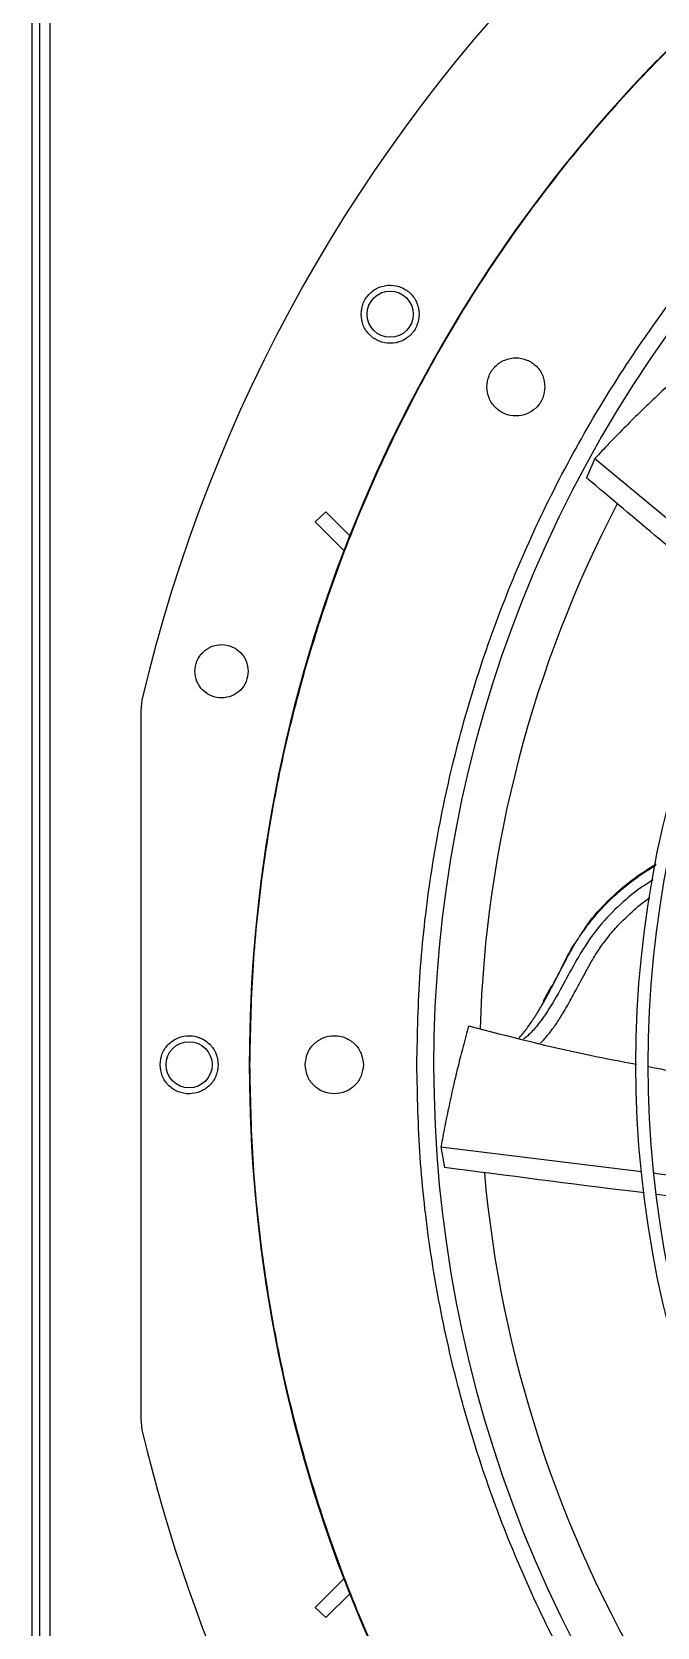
# Model space of a CAD drawing. Header units: inches. Extents: x 1229 to 1453, y -1023 to -720.
# Drawn here: x 1331.63 to 1336.71, y -990.05 to -977.08 of the extents above; entities that cross this region are included whole.
import ezdxf

# ---------------------------------------------------------------- set-up
doc = ezdxf.new("R2010")
doc.units = ezdxf.units.IN
doc.header["$MEASUREMENT"] = 0

msp = doc.modelspace()

# ---------------------------------------------------------------- linework, layer by layer
at = {"color": 18, "linetype": 'Continuous', "lineweight": 25, "true_color": 0x000000}
for p, q in [((1331.6904, -972.0851), (1331.6904, -999.487)), ((1331.7734, -972.161), (1331.7734, -999.411)), ((1331.6274, -975.156), (1331.6274, -994.916)), ((1336.2069, -980.5469), (1336.1393, -980.7053)), ((1336.2069, -980.5469), (1337.4708, -981.5988)), ((1333.9325, -981.0639), (1334.0177, -980.982)), ((1334.1683, -981.2997), (1333.9325, -981.0639)), ((1334.0177, -980.982), (1334.215, -981.1794)), ((1332.5122, -982.5996), (1332.5121, -985.4772)), ((1332.5227, -982.5092), (1332.5122, -982.5996)), ((1335.8544, -984.8362), (1335.7836, -984.9666)), ((1332.5121, -985.4772), (1332.5122, -988.3548)), ((1334.9548, -986.1432), (1334.9836, -986.313)), ((1334.9548, -986.1432), (1336.5848, -986.3446)), ((1332.5122, -988.3548), (1332.5227, -988.4451)), ((1334.1683, -989.6546), (1333.9325, -989.8905)), ((1333.9325, -989.8905), (1334.0177, -989.9723)), ((1334.0177, -989.9723), (1334.215, -989.775))]:
    msp.add_line(p, q, dxfattribs=at)
for centre, radius in [((1345.1106, -985.4772), 11.7126), ((1345.1106, -985.4772), 8.5704), ((1345.1106, -985.4772), 8.472), ((1334.541, -979.3748), 0.1875), ((1332.9059, -985.4772), 0.1875)]:
    msp.add_circle(centre, radius, dxfattribs=at)
for radius, start, end in [(12.9331, 103.26667, 166.73333), (11.7147, 135.79736, 158.46866), (10.2157, 134.36248, 223.03765), (9.8425, 152.39406, 178.29762), (11.7147, 159.09994, 200.90006), (9.8425, 185.11809, 211.02291), (12.9331, 193.26667, 217.16308), (11.7147, 201.53134, 215.54744)]:
    msp.add_arc((1345.1106, -985.4772), radius, start, end, dxfattribs=at)
for points, knots in [([(1333.4011, -985.4772), (1333.4059, -985.2217), (1333.4156, -984.7108), (1333.4936, -983.9477), (1333.6177, -983.1911), (1333.792, -982.4444), (1334.0146, -981.7106), (1334.2847, -980.9929), (1334.6012, -980.2945), (1334.9626, -979.6182), (1335.3675, -978.9671), (1335.8142, -978.3438), (1336.3006, -977.751), (1336.8248, -977.1914), (1337.3845, -976.6672), (1337.9772, -976.1807), (1338.6005, -975.7341), (1339.2517, -975.3292), (1339.9279, -974.9677), (1340.6264, -974.6513), (1341.344, -974.3812), (1342.0778, -974.1586), (1342.8246, -973.9844), (1343.5811, -973.8595), (1344.3442, -973.7844), (1345.1106, -973.7593), (1345.877, -973.7844), (1346.6401, -973.8595), (1347.3967, -973.9844), (1348.1434, -974.1586), (1348.8772, -974.3812), (1349.5949, -974.6513), (1350.2933, -974.9677), (1350.9696, -975.3292), (1351.6207, -975.7341), (1352.244, -976.1807), (1352.8368, -976.6672), (1353.3964, -977.1914), (1353.9206, -977.751), (1354.407, -978.3438), (1354.8537, -978.9671), (1355.2586, -979.6182), (1355.6201, -980.2945), (1355.9365, -980.9929), (1356.2066, -981.7106), (1356.4292, -982.4444), (1356.6035, -983.1911), (1356.7277, -983.9477), (1356.8056, -984.7108), (1356.8153, -985.2217), (1356.8201, -985.4772)], [0, 0, 0, 0, 0.0208333, 0.0416667, 0.0625, 0.0833333, 0.1041667, 0.125, 0.1458333, 0.1666667, 0.1875, 0.2083333, 0.2291667, 0.25, 0.2708333, 0.2916667, 0.3125, 0.3333333, 0.3541667, 0.375, 0.3958333, 0.4166666, 0.4375001, 0.4583333, 0.4791666, 0.5, 0.5208333, 0.5416666, 0.5625, 0.5833333, 0.6041667, 0.625, 0.6458333, 0.6666666, 0.6875, 0.7083333, 0.7291667, 0.75, 0.7708334, 0.7916667, 0.8125, 0.8333334, 0.8541666, 0.875, 0.8958333, 0.9166667, 0.9375, 0.9583333, 0.9791667, 1, 1, 1, 1]), ([(1334.7584, -985.4772), (1334.7637, -985.226), (1334.7742, -984.7237), (1334.8595, -983.9741), (1334.9951, -983.2325), (1335.1854, -982.5029), (1335.4279, -981.7889), (1335.7218, -981.0946), (1336.0652, -980.4232), (1336.4574, -979.7793), (1336.8923, -979.163), (1337.2187, -978.781), (1337.3818, -978.5899)], [0, 0, 0, 0, 0.1, 0.2, 0.3, 0.4, 0.5, 0.6, 0.7000001, 0.8000001, 0.9000001, 1, 1, 1, 1]), ([(1334.3048, -979.3748), (1334.3084, -979.3437), (1334.3156, -979.2815), (1334.3708, -979.2026), (1334.4497, -979.1502), (1334.5432, -979.1324), (1334.6362, -979.1518), (1334.7133, -979.205), (1334.7668, -979.2832), (1334.7738, -979.3442), (1334.7772, -979.3748)], [0, 0, 0, 0, 0.1257103, 0.2514157, 0.3771293, 0.5028585, 0.628581, 0.753079, 0.8763111, 1, 1, 1, 1]), ([(1334.7772, -979.3748), (1334.7737, -979.4056), (1334.7667, -979.4671), (1334.7126, -979.5455), (1334.6352, -979.5981), (1334.5429, -979.6171), (1334.4499, -979.5995), (1334.371, -979.5472), (1334.3156, -979.4682), (1334.3084, -979.4059), (1334.3048, -979.3748)], [0, 0, 0, 0, 0.1243389, 0.2489138, 0.3730912, 0.4971359, 0.6223054, 0.7482151, 0.8741145, 1, 1, 1, 1]), ([(1335.3277, -979.9654), (1335.3312, -979.9344), (1335.3383, -979.8726), (1335.3929, -979.794), (1335.471, -979.7414), (1335.5639, -979.723), (1335.6567, -979.7414), (1335.7348, -979.794), (1335.7894, -979.8726), (1335.7965, -979.9344), (1335.8001, -979.9654)], [0, 0, 0, 0, 0.1249998, 0.2499996, 0.3750006, 0.5, 0.6249994, 0.7500004, 0.8750002, 1, 1, 1, 1]), ([(1336.9273, -979.8424), (1336.8839, -979.8813), (1336.7999, -979.9566), (1336.6807, -980.068), (1336.5619, -980.1821), (1336.4428, -980.3005), (1336.322, -980.4243), (1336.2448, -980.5066), (1336.2069, -980.5469)], [0, 0, 0, 0, 0.17371238, 0.33541795, 0.48507664, 0.66326678, 0.8349162, 1, 1, 1, 1]), ([(1335.8001, -979.9654), (1335.7965, -979.9963), (1335.7894, -980.0581), (1335.7348, -980.1367), (1335.6567, -980.1893), (1335.5639, -980.2077), (1335.471, -980.1893), (1335.3929, -980.1367), (1335.3383, -980.0581), (1335.3312, -979.9963), (1335.3277, -979.9654)], [0, 0, 0, 0, 0.1249998, 0.2499996, 0.3750006, 0.5, 0.6249994, 0.7500004, 0.8750002, 1, 1, 1, 1]), ([(1337.3938, -981.757), (1337.3718, -981.7386), (1336.9515, -981.3884), (1336.5345, -981.0376), (1336.1393, -980.7053)], [0, 0, 0, 0, 0.0524487, 1, 1, 1, 1]), ([(1332.9531, -982.2776), (1332.9564, -982.2491), (1332.963, -982.1921), (1333.0135, -982.1198), (1333.0857, -982.0718), (1333.1714, -982.0554), (1333.2564, -982.073), (1333.3271, -982.1215), (1333.3765, -982.1931), (1333.3829, -982.2494), (1333.3862, -982.2776)], [0, 0, 0, 0, 0.1256205, 0.2512462, 0.3768841, 0.5025371, 0.6279098, 0.7518756, 0.8754945, 1, 1, 1, 1]), ([(1333.3862, -982.2776), (1333.3829, -982.3059), (1333.3765, -982.3624), (1333.3267, -982.4342), (1333.2558, -982.4823), (1333.1712, -982.4998), (1333.0858, -982.4834), (1333.0136, -982.4354), (1332.963, -982.3631), (1332.9564, -982.3061), (1332.9531, -982.2776)], [0, 0, 0, 0, 0.124776, 0.2492698, 0.3731852, 0.4974511, 0.6229656, 0.7486588, 0.8743359, 1, 1, 1, 1]), ([(1335.7874, -984.9731), (1335.7932, -984.963), (1335.799, -984.9527), (1335.8057, -984.9407), (1335.8093, -984.9343), (1335.8222, -984.9107), (1335.8576, -984.845), (1335.9084, -984.7461), (1335.9616, -984.6428), (1336.0054, -984.562), (1336.0426, -984.4974), (1336.0816, -984.435), (1336.123, -984.375), (1336.1777, -984.3025), (1336.2578, -984.2081), (1336.3618, -984.1042), (1336.4824, -984.0026), (1336.5925, -983.9209), (1336.6702, -983.8741), (1336.7018, -983.8551)], [0, 0, 0, 0, 0.0238097, 0.0243033, 0.0281785, 0.0389299, 0.0796089, 0.1821763, 0.2699011, 0.3225688, 0.3744326, 0.4254951, 0.4757108, 0.52505, 0.6121837, 0.7280909, 0.8213547, 0.9273808, 1, 1, 1, 1]), ([(1336.0918, -984.4211), (1336.1157, -984.3838), (1336.1842, -984.2767), (1336.3329, -984.1198), (1336.5138, -983.963), (1336.6457, -983.8808), (1336.7037, -983.8447)], [0, 0, 0, 0, 0.1614347, 0.4626641, 0.7639735, 1, 1, 1, 1]), ([(1336.6799, -983.9747), (1336.647, -983.995), (1336.5431, -984.0595), (1336.3877, -984.192), (1336.2199, -984.3706), (1336.0871, -984.5681), (1335.9772, -984.7719), (1335.8678, -984.9744), (1335.7604, -985.1339), (1335.6756, -985.2305), (1335.6372, -985.2609), (1335.6269, -985.2691)], [0, 0, 0, 0, 0.0662062, 0.2098201, 0.3537336, 0.4973699, 0.6377616, 0.7753409, 0.9097715, 0.9756473, 1, 1, 1, 1]), ([(1335.7632, -985.302), (1335.7671, -985.2982), (1335.7932, -985.2723), (1335.8361, -985.2217), (1335.8923, -985.145), (1335.952, -985.0516), (1336.003, -984.9615), (1336.0529, -984.8697), (1336.0933, -984.7936), (1336.1316, -984.7222), (1336.1623, -984.6667), (1336.189, -984.6206), (1336.2171, -984.5744), (1336.2569, -984.5138), (1336.315, -984.4351), (1336.4006, -984.3355), (1336.5131, -984.2272), (1336.6009, -984.1533), (1336.6525, -984.1181), (1336.6537, -984.1173)], [0, 0, 0, 0, 0.0106843, 0.0718908, 0.1293661, 0.1969172, 0.2905615, 0.3363414, 0.4075043, 0.4657846, 0.5023812, 0.5379413, 0.5755129, 0.6138825, 0.6864864, 0.774517, 0.8780095, 0.9971132, 1, 1, 1, 1]), ([(1335.8607, -984.8346), (1335.8781, -984.8015), (1335.934, -984.6945), (1335.9963, -984.5595), (1336.0613, -984.4657), (1336.0789, -984.4404)], [0, 0, 0, 0, 0.2470575, 0.7965604, 1, 1, 1, 1]), ([(1335.5893, -985.26), (1335.5918, -985.2572), (1335.6016, -985.2466), (1335.6202, -985.2245), (1335.6456, -985.1924), (1335.6729, -985.1553), (1335.6968, -985.1205), (1335.717, -985.0897), (1335.7341, -985.0627), (1335.7515, -985.0345), (1335.769, -985.005), (1335.7811, -984.9844), (1335.7872, -984.9736), (1335.7874, -984.9731)], [0, 0, 0, 0, 0.0348878, 0.1338646, 0.2581746, 0.394894, 0.531039, 0.6173789, 0.7069744, 0.7998039, 0.895856, 0.9950996, 1, 1, 1, 1]), ([(1335.18, -985.1611), (1335.1645, -985.2173), (1335.1345, -985.326), (1335.0945, -985.4842), (1335.0563, -985.6444), (1335.0201, -985.8084), (1334.9853, -985.9778), (1334.9649, -986.0888), (1334.9548, -986.1432)], [0, 0, 0, 0, 0.173712, 0.3354176, 0.4850765, 0.663267, 0.8349163, 1, 1, 1, 1]), ([(1335.18, -985.1611), (1335.508, -985.2462), (1335.9603, -985.3636), (1336.4193, -985.4492), (1336.5454, -985.4727)], [0, 0, 0, 0, 0.7252562, 1, 1, 1, 1]), ([(1332.6697, -985.4772), (1332.6733, -985.4461), (1332.6804, -985.3839), (1332.7357, -985.305), (1332.8145, -985.2526), (1332.9078, -985.2348), (1333.0002, -985.254), (1333.0774, -985.3065), (1333.1315, -985.3847), (1333.1386, -985.4463), (1333.1421, -985.4772)], [0, 0, 0, 0, 0.1256861, 0.2513834, 0.3770948, 0.5028101, 0.6275034, 0.7510935, 0.8750865, 1, 1, 1, 1]), ([(1333.8508, -985.4772), (1333.8543, -985.4463), (1333.8614, -985.3844), (1333.916, -985.3058), (1333.9941, -985.2533), (1334.087, -985.2348), (1334.1798, -985.2533), (1334.2579, -985.3058), (1334.3126, -985.3844), (1334.3197, -985.4463), (1334.3232, -985.4772)], [0, 0, 0, 0, 0.1249996, 0.2500013, 0.3749998, 0.4999993, 0.6249987, 0.7499999, 0.8749997, 1, 1, 1, 1]), ([(1333.1421, -985.4772), (1333.1386, -985.508), (1333.1315, -985.5696), (1333.0775, -985.6478), (1333.0003, -985.7004), (1332.9078, -985.7196), (1332.8145, -985.7018), (1332.7357, -985.6494), (1332.6804, -985.5704), (1332.6733, -985.5083), (1332.6697, -985.4772)], [0, 0, 0, 0, 0.12481256, 0.24877226, 0.37241881, 0.49723685, 0.62294596, 0.74864373, 0.87432681, 1, 1, 1, 1]), ([(1356.8201, -985.4772), (1356.8153, -985.7326), (1356.8056, -986.2436), (1356.7277, -987.0067), (1356.6035, -987.7632), (1356.4292, -988.51), (1356.2066, -989.2438), (1355.9365, -989.9614), (1355.6201, -990.6599), (1355.2586, -991.3361), (1354.8537, -991.9873), (1354.407, -992.6106), (1353.9206, -993.2033), (1353.3964, -993.763), (1352.8368, -994.2871), (1352.244, -994.7736), (1351.6207, -995.2202), (1350.9696, -995.6252), (1350.2933, -995.9866), (1349.5949, -996.3031), (1348.8772, -996.5732), (1348.1434, -996.7958), (1347.3967, -996.9699), (1346.6401, -997.0948), (1345.877, -997.17), (1345.1106, -997.1951), (1344.3442, -997.17), (1343.5811, -997.0948), (1342.8246, -996.9699), (1342.0778, -996.7958), (1341.344, -996.5732), (1340.6264, -996.3031), (1339.9279, -995.9866), (1339.2517, -995.6252), (1338.6005, -995.2202), (1337.9772, -994.7736), (1337.3845, -994.2871), (1336.8248, -993.763), (1336.3006, -993.2033), (1335.8142, -992.6106), (1335.3675, -991.9873), (1334.9626, -991.3361), (1334.6012, -990.6599), (1334.2847, -989.9614), (1334.0146, -989.2438), (1333.792, -988.51), (1333.6177, -987.7632), (1333.4936, -987.0067), (1333.4156, -986.2436), (1333.4059, -985.7326), (1333.4011, -985.4772)], [0, 0, 0, 0, 0.0208333, 0.0416667, 0.0625, 0.0833333, 0.1041667, 0.125, 0.1458333, 0.1666666, 0.1875, 0.2083333, 0.2291666, 0.25, 0.2708333, 0.2916667, 0.3125, 0.3333334, 0.3541667, 0.375, 0.3958333, 0.4166667, 0.4375, 0.4583334, 0.4791667, 0.5, 0.5208334, 0.5416667, 0.5624999, 0.5833334, 0.6041667, 0.625, 0.6458333, 0.6666667, 0.6875, 0.7083333, 0.7291667, 0.75, 0.7708333, 0.7916667, 0.8125, 0.8333333, 0.8541667, 0.875, 0.8958333, 0.9166667, 0.9375, 0.9583333, 0.9791667, 1, 1, 1, 1]), ([(1334.3232, -985.4772), (1334.3197, -985.5081), (1334.3126, -985.5699), (1334.2579, -985.6486), (1334.1798, -985.7011), (1334.087, -985.7195), (1333.9941, -985.7011), (1333.916, -985.6486), (1333.8614, -985.5699), (1333.8543, -985.5081), (1333.8508, -985.4772)], [0, 0, 0, 0, 0.1250002, 0.2500001, 0.3750013, 0.5000007, 0.6250002, 0.7499987, 0.8750004, 1, 1, 1, 1]), ([(1337.3818, -992.3644), (1337.2187, -992.1734), (1336.8923, -991.7913), (1336.4574, -991.175), (1336.0652, -990.5311), (1335.7218, -989.8598), (1335.4279, -989.1654), (1335.1854, -988.4515), (1334.9951, -987.7218), (1334.8595, -986.9802), (1334.7742, -986.2307), (1334.7637, -985.7283), (1334.7584, -985.4772)], [0, 0, 0, 0, 0.0999999, 0.1999999, 0.2999999, 0.4, 0.5, 0.6, 0.7, 0.8, 0.9, 1, 1, 1, 1]), ([(1336.6453, -985.492), (1336.8164, -985.526), (1337.3166, -985.6255), (1337.9274, -985.7157), (1338.3676, -985.7565), (1338.474, -985.7663)], [0, 0, 0, 0, 0.282914, 0.8268264, 1, 1, 1, 1]), ([(1336.6095, -986.5198), (1336.5803, -986.5162), (1336.0368, -986.4486), (1335.4957, -986.379), (1334.9836, -986.313)], [0, 0, 0, 0, 0.053583, 1, 1, 1, 1]), ([(1336.6876, -986.3573), (1336.7469, -986.3646), (1337.3708, -986.4417), (1337.9968, -986.5197), (1338.5634, -986.5902)], [0, 0, 0, 0, 0.094988, 1, 1, 1, 1]), ([(1338.5914, -986.7644), (1338.4167, -986.7434), (1337.7875, -986.6677), (1337.1606, -986.5889), (1336.7077, -986.532)], [0, 0, 0, 0, 0.27763688, 1, 1, 1, 1])]:
    msp.add_open_spline(points, degree=3, knots=knots, dxfattribs=at)

doc.saveas('drawing.dxf')
